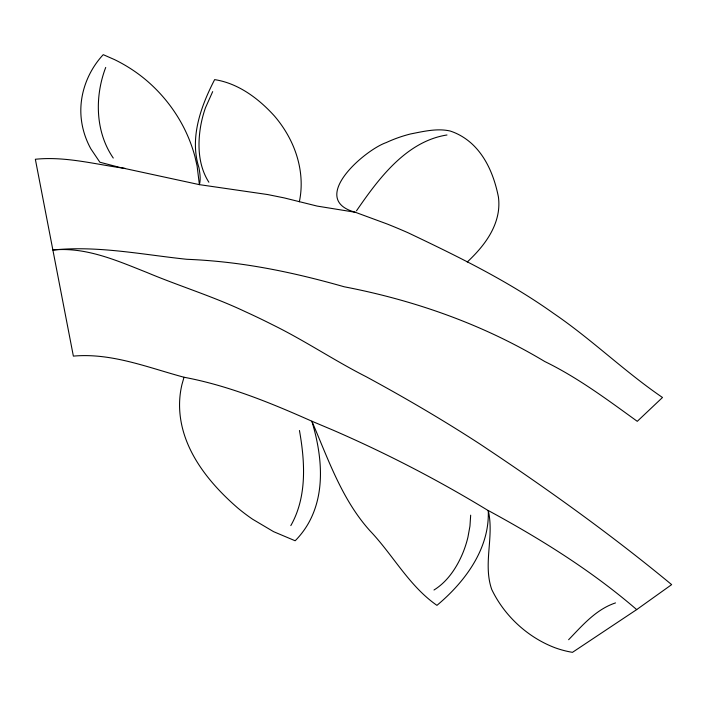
<?xml version="1.0" encoding="UTF-8"?>
<svg xmlns="http://www.w3.org/2000/svg" width="707" height="707" viewBox="0 0 707 707"><rect width="100%" height="100%" fill="white"/><g stroke="black" fill="none" stroke-linecap="round" stroke-linejoin="round"><path stroke-width="1.06" d="M470.676 515.173L469.952 526.114L467.937 537.179A133.208 120.031 14.4 0 1 462.696 553.369C456.607 567.774 447.504 581.631 433.983 590.009M299.326 201.795C303.966 180.258 299.609 157.484 289.463 138.139A123.204 111.017 14.4 0 0 274.519 116.098C258.806 98.68 238.365 83.276 214.636 79.626C200.929 106.2 189.317 137.892 198.959 167.7C199.904 173.25 200.921 179.11 199.392 184.642L119.58 167.373L99.864 162.221L90.858 148.85A91.15 82.136 14.4 0 1 81.499 120.676C78.221 96.815 86.926 72.158 103.24 54.66L114.437 59.565A142.787 128.656 14.4 0 1 143.875 78.247C160.595 91.857 174.382 108.975 184.12 128.206A165.951 149.53 14.4 0 1 194.885 156.388L197.085 165.871L199.392 184.642L267.6 194.54L284.223 197.907L317.143 206.082L355.347 212.277L386.968 223.925A552.211 497.587 14.4 0 1 408.054 232.762C458.092 256.553 508.306 281.103 553.546 313.36C591.547 339.21 624.528 371.599 662.503 397.484L637.272 421.328C607.507 399.808 577.884 377.635 544.726 361.498A510.251 459.771 14.4 0 0 506.583 340.606C455.335 315.083 400.312 297.576 344.159 286.768C304.903 275.58 264.922 266.504 224.296 262.094A500.697 451.163 14.4 0 0 186.816 259.292C142.363 254.617 97.725 245.409 52.875 250.013C85.759 246.743 116.947 260.591 146.8 272.434C179.313 286.096 213.143 296.419 245.055 311.557A668.972 602.797 14.4 0 1 272.646 324.805C304.646 340.509 334.252 360.508 366.014 376.637C404.819 397.661 442.935 419.976 479.938 444.031C545.954 487.892 610.548 534.085 671.65 584.627L636.689 609.602L572.476 652.34A88.835 80.05 14.4 0 1 555.048 647.762C527.652 637.369 504.312 615.788 491.71 589.399C482.784 563.762 494.387 536.533 488.254 510.516C540.572 538.92 591.512 570.62 636.689 609.602M184.014 377.246L181.982 384.405A108.348 97.628 14.4 0 0 179.56 406.004C180.117 447.549 207.955 482.218 237.976 508.183A183.405 165.261 14.4 0 0 252.646 519.247L273.556 531.646L295.173 540.775A99.864 89.983 14.4 0 0 307.784 524.426C326.086 493.141 321.879 454.495 311.867 421.213C270.666 402.893 228.538 385.571 184.014 377.246C147.887 367.534 111.476 352.669 73.369 356.116L35.35 159.261C65.636 156.15 95.418 164.439 125.219 168.425M105.714 67.439C94.597 96.523 95.215 131.838 113.27 158.05M212.683 91.61L205.472 107.756A143.68 129.469 14.4 0 0 200.761 125.554C197.421 144.555 198.19 165.553 208.874 182.238M290.816 525.601C307.147 496.897 305.044 461.892 299.45 430.501M356.487 210.836C378.369 178.959 406.207 141.32 446.983 134.984M568.622 639.72C582.409 625.421 596.01 609.39 615.505 602.912M467.256 262.014C481.608 248.555 495.024 232.126 498.249 212.135A65.389 58.92 14.4 0 0 498.435 197.059C494.582 177.669 486.982 157.997 472.294 144.175C465.948 138.28 458.383 133.667 450.129 131.007C437.138 128.064 423.422 131.44 410.555 133.959A135.815 122.382 14.4 0 0 386.261 142.567C364.335 150.149 307.731 199.392 355.347 212.277M488.254 510.516C489.863 548.623 464.897 582.029 436.944 605.351C409.044 586.006 393.03 554.951 369.973 530.789C341.852 499.593 328.207 459.099 311.867 421.213L333.395 430.289A1164.553 1049.356 14.4 0 1 488.21 510.578"/></g></svg>
